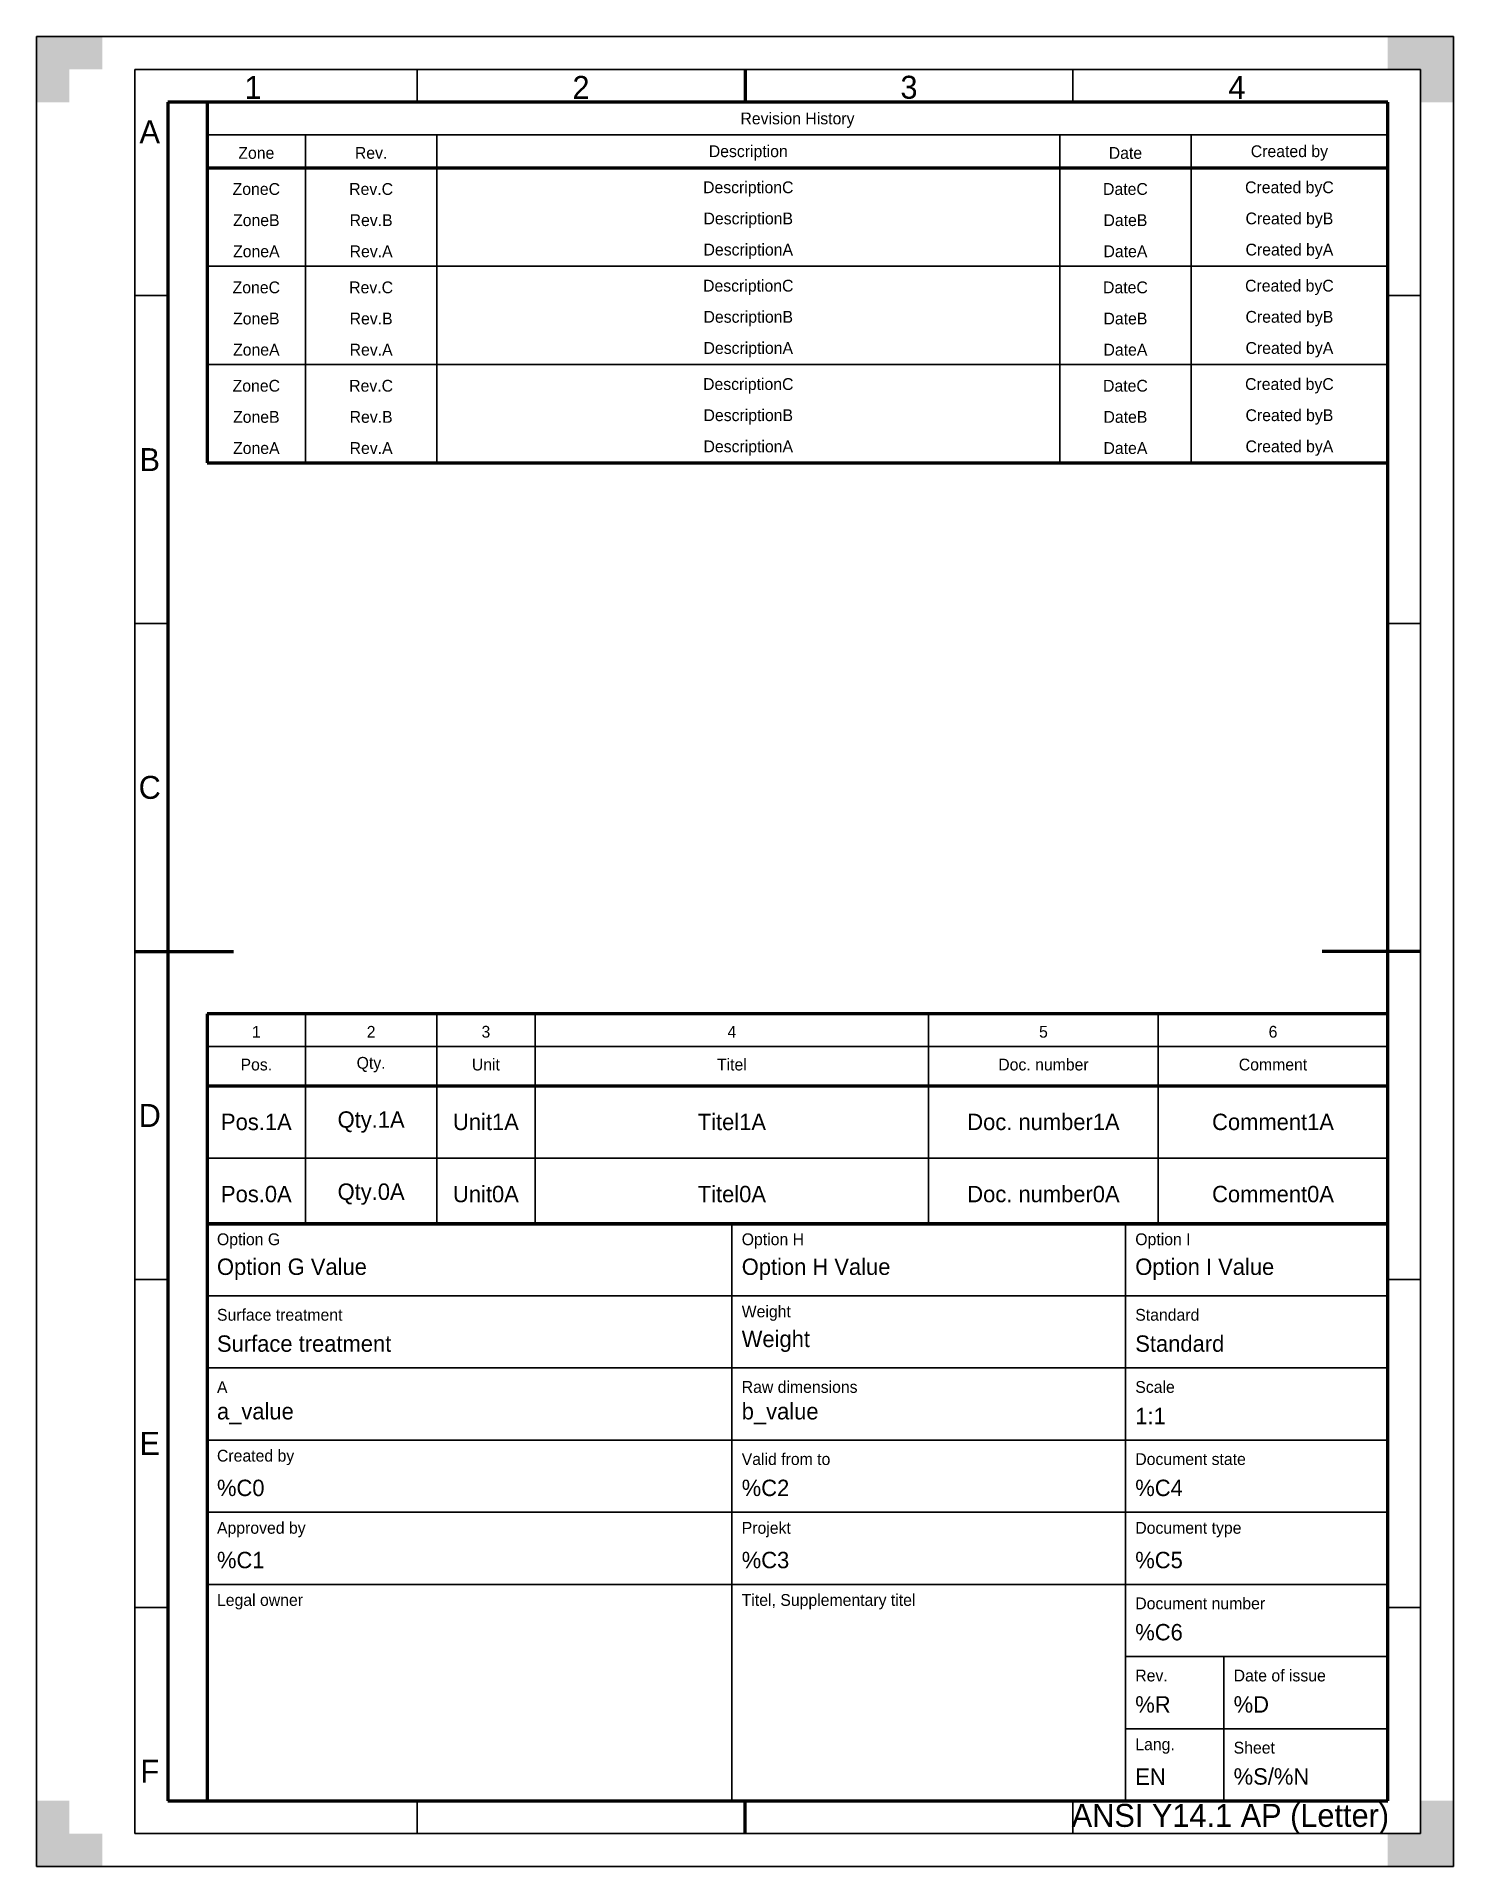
# Model space of a CAD drawing. Header units: millimetres. Extents: x 0 to 216, y 0 to 279.
import ezdxf

# ---------------------------------------------------------------- set-up
doc = ezdxf.new("R2010")
doc.units = ezdxf.units.MM

msp = doc.modelspace()

# ---------------------------------------------------------------- hatches: boundary and pattern name
for points in [[(0, 279), (10, 279), (10, 274), (5, 274), (5, 269), (0, 269), (0, 279)], [(216, 279), (206, 279), (206, 274), (211, 274), (211, 269), (216, 269), (216, 279)], [(0, 0), (10, 0), (10, 5), (5, 5), (5, 10), (0, 10), (0, 0)], [(216, 0), (206, 0), (206, 5), (211, 5), (211, 10), (216, 10), (216, 0)]]:
    msp.add_hatch(color=7).paths.add_polyline_path(points)

# ---------------------------------------------------------------- linework, layer by layer
at = {"color": 7, "lineweight": 35}
for p, q in [((0, 279), (0, 0)), ((216, 279), (0, 279)), ((216, 0), (216, 279)), ((15, 274), (15, 5)), ((211, 274), (15, 274)), ((58, 274), (58, 269)), ((158, 274), (158, 269)), ((211, 5), (211, 274)), ((26, 264), (206, 264)), ((41, 264), (41, 214)), ((61, 264), (61, 214)), ((156, 264), (156, 214)), ((176, 264), (176, 214)), ((26, 259), (206, 259)), ((26, 244), (206, 244)), ((15, 239.5), (20, 239.5)), ((211, 239.5), (206, 239.5)), ((26, 229), (206, 229)), ((15, 189.5), (20, 189.5)), ((211, 189.5), (206, 189.5)), ((41, 130), (41, 98)), ((61, 130), (61, 98)), ((76, 130), (76, 98)), ((136, 130), (136, 98)), ((171, 130), (171, 98)), ((26, 125), (206, 125)), ((26, 108), (206, 108)), ((106, 10), (106, 98)), ((166, 10), (166, 98)), ((15, 89.5), (20, 89.5)), ((211, 89.5), (206, 89.5)), ((206, 87), (26, 87)), ((206, 76), (26, 76)), ((206, 65), (26, 65)), ((206, 54), (26, 54)), ((206, 43), (26, 43)), ((15, 39.5), (20, 39.5)), ((211, 39.5), (206, 39.5)), ((206, 32), (166, 32)), ((181, 10), (181, 32)), ((206, 21), (166, 21)), ((58, 5), (58, 10)), ((158, 5), (158, 10)), ((15, 5), (211, 5)), ((0, 0), (216, 0))]:
    msp.add_line(p, q, dxfattribs=at)
at = {"color": 7, "lineweight": 70}
for p, q in [((108, 274), (108, 269)), ((20, 269), (20, 10)), ((206, 269), (20, 269)), ((26, 269), (26, 214)), ((206, 269), (26, 269)), ((206, 10), (206, 269)), ((206, 214), (206, 269)), ((26, 259), (206, 259)), ((26, 214), (206, 214)), ((15, 139.5), (30, 139.5)), ((211, 139.5), (196, 139.5)), ((26, 130), (26, 98)), ((206, 130), (26, 130)), ((206, 98), (206, 130)), ((26, 119), (206, 119)), ((26, 98), (26, 10)), ((206, 98), (26, 98)), ((26, 98), (206, 98)), ((206, 10), (206, 98)), ((20, 10), (206, 10)), ((26, 10), (206, 10)), ((108, 5), (108, 10))]:
    msp.add_line(p, q, dxfattribs=at)

# ---------------------------------------------------------------- texts
at = {"color": 7, "lineweight": 35}
for s, insert, char_height, attachment_point in [('1', (33, 271.25), 3.5, 5), ('2', (83, 271.25), 3.5, 5), ('3', (133, 271.25), 3.5, 5), ('4', (183, 271.25), 3.5, 5), ('A', (17.25, 264.5), 3.5, 5), ('Revision History', (116, 266.25), 1.8, 5), ('Description', (108.5, 261.25), 1.8, 5), ('Created by', (191, 261.25), 1.8, 5), ('Zone', (33.5, 261.25), 1.8, 5), ('Rev.', (51, 261.25), 1.8, 5), ('Date', (166, 261.25), 1.8, 5), ('ZoneC', (33.5, 255.75), 1.8, 5), ('Rev.C', (51, 255.75), 1.8, 5), ('DescriptionC', (108.5, 255.75), 1.8, 5), ('DateC', (166, 255.75), 1.8, 5), ('Created byC', (191, 255.75), 1.8, 5), ('ZoneB', (33.5, 251), 1.8, 5), ('Rev.B', (51, 251), 1.8, 5), ('DescriptionB', (108.5, 251), 1.8, 5), ('DateB', (166, 251), 1.8, 5), ('Created byB', (191, 251), 1.8, 5), ('ZoneA', (33.5, 246.25), 1.8, 5), ('Rev.A', (51, 246.25), 1.8, 5), ('DescriptionA', (108.5, 246.25), 1.8, 5), ('DateA', (166, 246.25), 1.8, 5), ('Created byA', (191, 246.25), 1.8, 5), ('ZoneC', (33.5, 240.75), 1.8, 5), ('Rev.C', (51, 240.75), 1.8, 5), ('DescriptionC', (108.5, 240.75), 1.8, 5), ('DateC', (166, 240.75), 1.8, 5), ('Created byC', (191, 240.75), 1.8, 5), ('DescriptionB', (108.5, 236), 1.8, 5), ('Created byB', (191, 236), 1.8, 5), ('ZoneB', (33.5, 236), 1.8, 5), ('Rev.B', (51, 236), 1.8, 5), ('DateB', (166, 236), 1.8, 5), ('ZoneA', (33.5, 231.25), 1.8, 5), ('Rev.A', (51, 231.25), 1.8, 5), ('DescriptionA', (108.5, 231.25), 1.8, 5), ('DateA', (166, 231.25), 1.8, 5), ('Created byA', (191, 231.25), 1.8, 5), ('ZoneC', (33.5, 225.75), 1.8, 5), ('Rev.C', (51, 225.75), 1.8, 5), ('DescriptionC', (108.5, 225.75), 1.8, 5), ('DateC', (166, 225.75), 1.8, 5), ('Created byC', (191, 225.75), 1.8, 5), ('ZoneB', (33.5, 221), 1.8, 5), ('Rev.B', (51, 221), 1.8, 5), ('DescriptionB', (108.5, 221), 1.8, 5), ('DateB', (166, 221), 1.8, 5), ('Created byB', (191, 221), 1.8, 5), ('B', (17.25, 214.5), 3.5, 5), ('ZoneA', (33.5, 216.25), 1.8, 5), ('Rev.A', (51, 216.25), 1.8, 5), ('DescriptionA', (108.5, 216.25), 1.8, 5), ('DateA', (166, 216.25), 1.8, 5), ('Created byA', (191, 216.25), 1.8, 5), ('C', (17.25, 164.5), 3.5, 5), ('1', (33.5, 127.25), 1.8, 5), ('2', (51, 127.25), 1.8, 5), ('3', (68.5, 127.25), 1.8, 5), ('4', (106, 127.25), 1.8, 5), ('5', (153.5, 127.25), 1.8, 5), ('6', (188.5, 127.25), 1.8, 5), ('Pos.', (33.5, 122.25), 1.8, 5), ('Qty.', (51, 122.25), 1.8, 5), ('Unit', (68.5, 122.25), 1.8, 5), ('Titel', (106, 122.25), 1.8, 5), ('Doc. number', (153.5, 122.25), 1.8, 5), ('Comment', (188.5, 122.25), 1.8, 5), ('D', (17.25, 114.5), 3.5, 5), ('Pos.1A', (33.5, 113.5), 2.5, 5), ('Qty.1A', (51, 113.5), 2.5, 5), ('Unit1A', (68.5, 113.5), 2.5, 5), ('Titel1A', (106, 113.5), 2.5, 5), ('Doc. number1A', (153.5, 113.5), 2.5, 5), ('Comment1A', (188.5, 113.5), 2.5, 5), ('Pos.0A', (33.5, 102.5), 2.5, 5), ('Qty.0A', (51, 102.5), 2.5, 5), ('Unit0A', (68.5, 102.5), 2.5, 5), ('Titel0A', (106, 102.5), 2.5, 5), ('Doc. number0A', (153.5, 102.5), 2.5, 5), ('Comment0A', (188.5, 102.5), 2.5, 5), ('Option G', (27.5, 94.18), 1.8, 7), ('Option H', (107.5, 94.18), 1.8, 7), ('Option I', (167.5, 94.18), 1.8, 7), ('Option G Value', (27.5, 89.43), 2.5, 7), ('Option H Value', (107.5, 89.43), 2.5, 7), ('Option I Value', (167.5, 89.43), 2.5, 7), ('Surface treatment', (27.5, 83.18), 1.8, 7), ('Weight', (107.5, 83.18), 1.8, 7), ('Standard', (167.5, 83.18), 1.8, 7), ('Surface treatment', (27.5, 78.43), 2.5, 7), ('Weight', (107.5, 78.43), 2.5, 7), ('Standard', (167.5, 78.43), 2.5, 7), ('A', (27.5, 72.18), 1.8, 7), ('Raw dimensions', (107.5, 72.18), 1.8, 7), ('Scale', (167.5, 72.18), 1.8, 7), ('a_value', (27.5, 67.43), 2.5, 7), ('b_value', (107.5, 67.43), 2.5, 7), ('1:1', (167.5, 67.43), 2.5, 7), ('E', (17.25, 64.5), 3.5, 5), ('Created by', (27.5, 61.18), 1.8, 7), ('Valid from to', (107.5, 61.18), 1.8, 7), ('Document state', (167.5, 61.18), 1.8, 7), ('%C0', (27.5, 56.43), 2.5, 7), ('%C2', (107.5, 56.43), 2.5, 7), ('%C4', (167.5, 56.43), 2.5, 7), ('Approved by', (27.5, 50.18), 1.8, 7), ('Projekt', (107.5, 50.18), 1.8, 7), ('Document type', (167.5, 50.18), 1.8, 7), ('%C1', (27.5, 45.43), 2.5, 7), ('%C3', (107.5, 45.43), 2.5, 7), ('%C5', (167.5, 45.43), 2.5, 7), ('Legal owner', (27.5, 39.18), 1.8, 7), ('Titel, Supplementary titel', (107.5, 39.18), 1.8, 7), ('Document number', (167.5, 39.18), 1.8, 7), ('%C6', (167.5, 34.43), 2.5, 7), ('Rev.', (167.5, 28.18), 1.8, 7), ('Date of issue', (182.5, 28.18), 1.8, 7), ('%R', (167.5, 23.43), 2.5, 7), ('%D', (182.5, 23.43), 2.5, 7), ('Lang.', (167.5, 17.18), 1.8, 7), ('Sheet', (182.5, 17.18), 1.8, 7), ('F', (17.25, 14.5), 3.5, 5), ('EN', (167.5, 12.43), 2.5, 7), ('%S/%N', (182.5, 12.43), 2.5, 7), ('ANSI Y14.1 AP (Letter)', (182, 7.25), 3.5, 5)]:
    msp.add_mtext(s, dxfattribs=dict(at, insert=insert, char_height=char_height, attachment_point=attachment_point))

doc.saveas('drawing.dxf')
